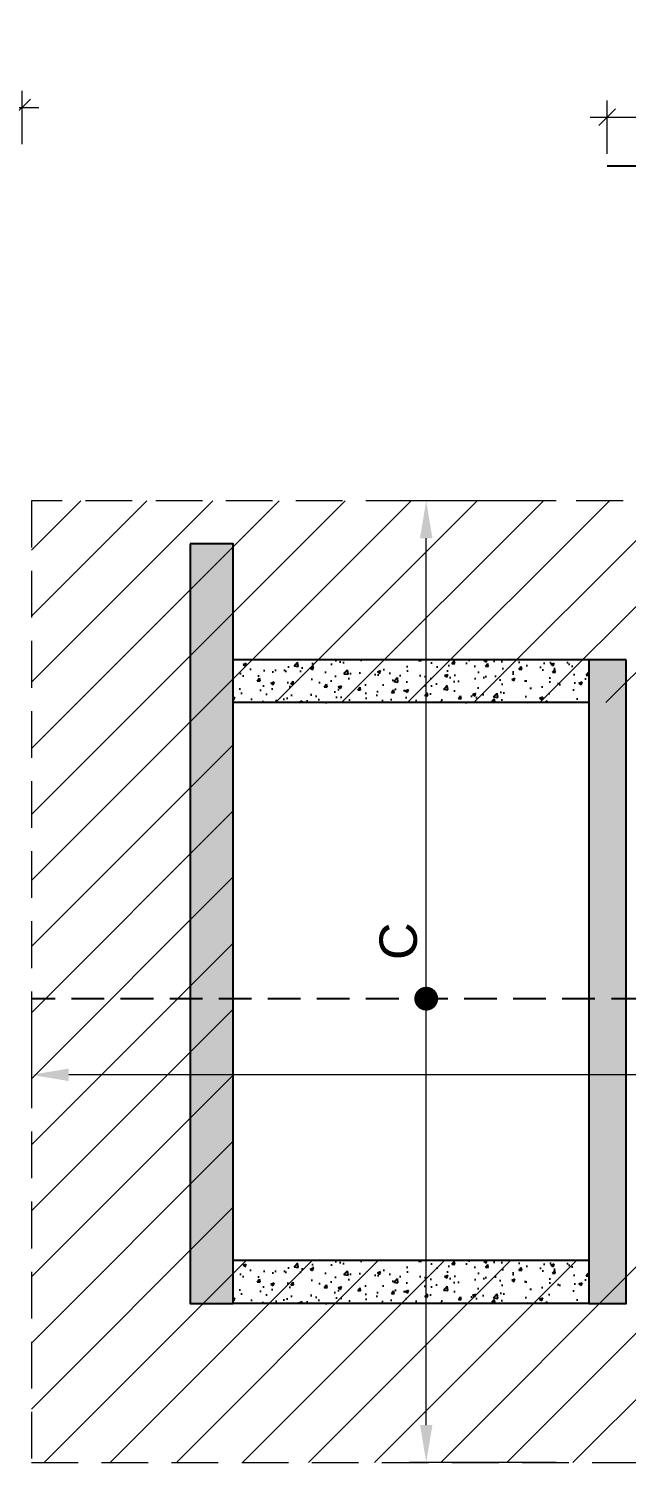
# Model space of a CAD drawing. Header units: millimetres. Extents: x 1123469 to 1883119, y -126924 to 196924.
# Drawn here: x 1520825 to 1524022, y 136834 to 144511 of the extents above; entities that cross this region are included whole.
import ezdxf

# ---------------------------------------------------------------- set-up
doc = ezdxf.new("R2010")
doc.units = ezdxf.units.MM
doc.header["$LTSCALE"] = 500
doc.header["$MEASUREMENT"] = 0
doc.header["$PDMODE"] = 34
for name, pattern in [('CONTINOUS', [0]), ('DASHED2', [0.375, 0.25, -0.125]), ('HIDDEN', [0.375, 0.25, -0.125])]:
    doc.linetypes.add(name, pattern=pattern)
doc.layers.get('Defpoints').update_dxf_attribs({"lineweight": 0})
for name, color, linetype in [('COL. DIM', 3, 'Continuous'), ('r.c.c. wall', 4, 'Continuous'), ('reinf.', 4, 'Continuous'), ('TOWER AREA COLUMN.', 6, 'Continuous')]:
    doc.layers.add(name, color=color, linetype=linetype)
for name, color, linetype, lineweight in [('CUT OUT', 1, 'Continuous', 13), ('dim-M', 1, 'Continuous', 15), ('FOOTING', 1, 'Continuous', 15), ('HATCH', 1, 'Continuous', 5), ('S - SUNK', 251, 'Continuous', 0), ('TOWER COL HATCH', 253, 'Continuous', 20)]:
    doc.layers.add(name, color=color, linetype=linetype, lineweight=lineweight)
doc.styles.add('3mm', font='arial.ttf')
doc.dimstyles.new('PARAMVEER', dxfattribs={"dimtxt": 200, "dimasz": 100, "dimexe": 0, "dimexo": 25, "dimgap": 10, "dimtad": 1, "dimdec": 0, "dimrnd": 5, "dimzin": 0, "dimdsep": 46, "dimtxsty": '3mm', "dimblk": 'OBLIQUE', "dimcen": 0.09, "dimdle": 75, "dimclrd": 1, "dimclre": 1, "dimclrt": 3, "dimadec": 0, "dimazin": 0, "dimtfac": 1, "dimtdec": 0, "dimtmove": 1, "dimatfit": 3, "dimfxl": 100, "dimtolj": 1, "dimtzin": 0, "dimlwd": 18, "dimlwe": 5, "dimarcsym": 0})

# ---------------------------------------------------------------- blocks, each defined once
blk = doc.blocks.new('3tgra')
at = {"layer": 'TOWER COL HATCH'}
h = blk.add_hatch(color=253, dxfattribs=at)
h.dxf.hatch_style = 1
h.paths.add_polyline_path([(1383875.630595695, 78731.73729202384), (1383875.630595695, 74666.55515519361), (1383645.630595695, 74666.55515519361), (1383645.630595695, 77881.73729155073), (1383645.630595695, 78111.73729155073), (1383645.630595695, 78731.73729202384)])
h = blk.add_hatch(color=253, dxfattribs=at)
h.dxf.hatch_style = 1
h.paths.add_polyline_path([(1381543.130749644, 78111.73729155073), (1381743.130749644, 78111.73729155073), (1381743.130749644, 77881.73729155073), (1381743.130749644, 74666.55515519361), (1381543.130749644, 74666.55515519361), (1381543.130749644, 77881.73729155073)])
at = {"layer": 'TOWER AREA COLUMN.', "color": 4}
for points in [[(1383875.630595695, 78731.73729202384), (1383875.630595695, 74666.55515519361), (1383645.630595695, 74666.55515519361), (1383645.630595695, 77881.73729155073), (1383645.630595695, 77881.73729155073), (1383645.630595695, 78111.73729155073), (1383645.630595695, 78111.73729155073), (1383645.630595695, 78731.73729202384), (1383875.630595695, 78731.73729202384)], [(1381543.130749644, 78111.73729155073), (1381743.130749644, 78111.73729155073), (1381743.130749644, 77881.73729155073), (1381743.130749644, 77881.73729155073), (1381743.130749644, 74666.55515519361), (1381543.130749644, 74666.55515519361), (1381543.130749644, 77881.73729155073), (1381543.130749644, 77881.73729155073), (1381543.130749644, 78111.73729155073)]]:
    blk.add_lwpolyline(points, dxfattribs=at)
blk = doc.blocks.new('_Oblique')
at = {"color": 0, "linetype": 'ByBlock', "lineweight": -2}
blk.add_line((-0.5, -0.5), (0.5, 0.5), dxfattribs=at)
blk = doc.blocks.new('*D976')
at = {"layer": 'COL. DIM', "color": 1, "linetype": 'CONTINOUS', "lineweight": 5, "ltscale": 10, "transparency": 16777216}
for p, q in [((1519539.248582896, 143891.9000519902), (1519539.248582896, 144178.4296764396)), ((1520789.248582896, 143891.9000519902), (1520789.248582896, 144178.4296764396))]:
    blk.add_line(p, q, dxfattribs=at)
at = {"layer": 'COL. DIM', "color": 1, "lineweight": 18, "ltscale": 10, "transparency": 16777216}
blk.add_line((1519449.248582896, 144088.4296764396), (1520879.248582896, 144088.4296764396), dxfattribs=at)
at = {"layer": 'Defpoints', "color": 0, "ltscale": 10, "transparency": 16777216}
for p in [(1520789.248582896, 144088.4296764396), (1519539.248582896, 143826.9000519902), (1520789.248582896, 143826.9000519902)]:
    blk.add_point(p, dxfattribs=at)
at = {"layer": 'COL. DIM', "color": 1, "lineweight": 18, "ltscale": 10, "transparency": 16777216, "xscale": 90, "yscale": 90, "zscale": 90, "rotation": 180}
blk.add_blockref('_Oblique', (1519539.248582896, 144088.4296764396), dxfattribs=at)
at = {"layer": 'COL. DIM', "color": 1, "lineweight": 18, "ltscale": 10, "transparency": 16777216, "xscale": 90, "yscale": 90, "zscale": 90}
blk.add_blockref('_Oblique', (1520789.248582896, 144088.4296764396), dxfattribs=at)
at = {"layer": 'COL. DIM', "color": 3, "ltscale": 10, "transparency": 16777216, "insert": (1520164.248582896, 144235.5442739839), "char_height": 200, "attachment_point": 5, "style": '3mm'}
blk.add_mtext('\\A1;1250', dxfattribs=at)
blk = doc.blocks.new('*D989')
at = {"layer": 'COL. DIM', "color": 1, "linetype": 'CONTINOUS', "lineweight": 5, "ltscale": 10, "transparency": 16777216}
for p, q in [((1523919.254838255, 143840.5113248843), (1523919.254838255, 144127.0409493337)), ((1525169.254838255, 143840.5113248843), (1525169.254838255, 144127.0409493337))]:
    blk.add_line(p, q, dxfattribs=at)
at = {"layer": 'COL. DIM', "color": 1, "lineweight": 18, "ltscale": 10, "transparency": 16777216}
blk.add_line((1523829.254838255, 144037.0409493337), (1525259.254838255, 144037.0409493337), dxfattribs=at)
at = {"layer": 'Defpoints', "color": 0, "ltscale": 10, "transparency": 16777216}
for p in [(1525169.254838255, 144037.0409493337), (1523919.254838255, 143775.5113248843), (1525169.254838255, 143775.5113248843)]:
    blk.add_point(p, dxfattribs=at)
at = {"layer": 'COL. DIM', "color": 1, "lineweight": 18, "ltscale": 10, "transparency": 16777216, "xscale": 90, "yscale": 90, "zscale": 90, "rotation": 180}
blk.add_blockref('_Oblique', (1523919.254838255, 144037.0409493337), dxfattribs=at)
at = {"layer": 'COL. DIM', "color": 1, "lineweight": 18, "ltscale": 10, "transparency": 16777216, "xscale": 90, "yscale": 90, "zscale": 90}
blk.add_blockref('_Oblique', (1525169.254838255, 144037.0409493337), dxfattribs=at)
at = {"layer": 'COL. DIM', "color": 3, "ltscale": 10, "transparency": 16777216, "insert": (1524544.254838255, 144184.155546878), "char_height": 200, "attachment_point": 5, "style": '3mm'}
blk.add_mtext('\\A1;1250', dxfattribs=at)
blk = doc.blocks.new('*D1093')
at = {"layer": 'COL. DIM', "color": 1, "linetype": 'CONTINOUS', "lineweight": 5, "ltscale": 10, "transparency": 16777216}
for p, q in [((1520839.249012007, 139255.33872537), (1520839.249012007, 138822.7265834824)), ((1527004.248856761, 139255.3387253701), (1527004.248856761, 138822.7265834824))]:
    blk.add_line(p, q, dxfattribs=at)
at = {"layer": 'COL. DIM', "color": 1, "lineweight": 18, "ltscale": 10, "transparency": 16777216}
blk.add_line((1526804.248856761, 138912.7265834824), (1521039.249012007, 138912.7265834824), dxfattribs=at)
at = {"layer": 'COL. DIM', "color": 1, "ltscale": 10, "transparency": 16777216}
for points in [[(1521039.249012007, 138946.0599168157), (1521039.249012007, 138879.3932501491), (1520839.249012007, 138912.7265834824)], [(1526804.248856761, 138946.0599168157), (1526804.248856761, 138879.3932501491), (1527004.248856761, 138912.7265834824)]]:
    blk.add_solid(points, dxfattribs=at)
at = {"layer": 'Defpoints', "color": 0, "ltscale": 10, "transparency": 16777216}
for p in [(1520839.249012007, 139320.33872537), (1527004.248856761, 139320.3387253701), (1520839.249012007, 138912.7265834824)]:
    blk.add_point(p, dxfattribs=at)
at = {"layer": 'COL. DIM', "color": 3, "ltscale": 10, "transparency": 16777216, "insert": (1524777.232026542, 139061.137224683), "char_height": 200, "attachment_point": 5, "style": '3mm'}
blk.add_mtext('\\A1;C+G', dxfattribs=at)
blk = doc.blocks.new('*D1094')
at = {"layer": 'COL. DIM', "color": 1, "linetype": 'CONTINOUS', "lineweight": 5, "ltscale": 10, "transparency": 16777216}
for p, q in [((1523645.773220603, 141984.2285490474), (1522861.429872286, 141984.2285490474)), ((1523645.773220603, 136839.0464126903), (1522861.429872286, 136839.0464126903))]:
    blk.add_line(p, q, dxfattribs=at)
at = {"layer": 'COL. DIM', "color": 1, "lineweight": 18, "ltscale": 10, "transparency": 16777216}
blk.add_line((1522951.429872286, 137039.0464126903), (1522951.429872286, 141784.2285490474), dxfattribs=at)
at = {"layer": 'COL. DIM', "color": 1, "ltscale": 10, "transparency": 16777216}
for points in [[(1522918.096538953, 141784.2285490474), (1522984.763205619, 141784.2285490474), (1522951.429872286, 141984.2285490474)], [(1522918.096538953, 137039.0464126903), (1522984.763205619, 137039.0464126903), (1522951.429872286, 136839.0464126903)]]:
    blk.add_solid(points, dxfattribs=at)
at = {"layer": 'Defpoints', "color": 0, "ltscale": 10, "transparency": 16777216}
for p in [(1522951.429872286, 141984.2285490474), (1523710.773220603, 141984.2285490474), (1523710.773220603, 136839.0464126903)]:
    blk.add_point(p, dxfattribs=at)
at = {"layer": 'COL. DIM', "color": 3, "ltscale": 10, "transparency": 16777216, "insert": (1522803.019231084, 139627.7330189421), "char_height": 200, "width": 176.8076398362892, "attachment_point": 5, "rotation": 90, "style": '3mm'}
blk.add_mtext('\\A1;C', dxfattribs=at)
blk = doc.blocks.new('*D2624')
at = {"layer": 'COL. DIM', "color": 1, "linetype": 'CONTINOUS', "lineweight": 5, "ltscale": 10, "transparency": 16777216}
for p, q in [((1726903.271734793, 142855.3069163206), (1726903.271734793, 142349.4527371134)), ((1727203.271734793, 141672.483817342), (1727203.271734793, 142529.4527371134))]:
    blk.add_line(p, q, dxfattribs=at)
at = {"layer": 'COL. DIM', "color": 1, "lineweight": 18, "ltscale": 10, "transparency": 16777216}
blk.add_line((1726813.271734793, 142439.4527371134), (1727293.271734793, 142439.4527371134), dxfattribs=at)
at = {"layer": 'Defpoints', "color": 0, "ltscale": 10, "transparency": 16777216}
for p in [(1726903.271734793, 142920.3069163206), (1727203.271734793, 142439.4527371134), (1727203.271734793, 141607.483817342), (1405055.631024809, 139394.2285481436), (1364890.631013369, 126979.2510576845), (1364890.631013369, 124332.9141457363)]:
    blk.add_point(p, dxfattribs=at)
at = {"layer": 'S - SUNK', "color": 1, "lineweight": 18, "ltscale": 10, "transparency": 16777216}
blk.add_line((1405130.631024809, 124332.9141457363), (1364815.631013369, 124332.9141457363), dxfattribs=at)
at = {"layer": 'S - SUNK', "color": 1, "lineweight": 5, "ltscale": 10, "transparency": 16777216}
for p, q in [((1364890.631013369, 124333.0641457363), (1364890.631013369, 124332.9141457363)), ((1405055.631024809, 124333.0641457363), (1405055.631024809, 124332.9141457363))]:
    blk.add_line(p, q, dxfattribs=at)
at = {"layer": 'COL. DIM', "color": 1, "lineweight": 18, "ltscale": 10, "transparency": 16777216, "xscale": 90, "yscale": 90, "zscale": 90, "rotation": 180}
blk.add_blockref('_Oblique', (1726903.271734793, 142439.4527371134), dxfattribs=at)
at = {"layer": 'COL. DIM', "color": 1, "lineweight": 18, "ltscale": 10, "transparency": 16777216, "xscale": 90, "yscale": 90, "zscale": 90}
blk.add_blockref('_Oblique', (1727203.271734793, 142439.4527371134), dxfattribs=at)
at = {"layer": 'S - SUNK', "color": 1, "lineweight": 18, "ltscale": 10, "transparency": 16777216, "xscale": 100, "yscale": 100, "zscale": 100, "rotation": 180}
blk.add_blockref('_Oblique', (1364890.631013369, 124332.9141457363), dxfattribs=at)
at = {"layer": 'S - SUNK', "color": 1, "lineweight": 18, "ltscale": 10, "transparency": 16777216, "xscale": 100, "yscale": 100, "zscale": 100}
blk.add_blockref('_Oblique', (1405055.631024809, 124332.9141457363), dxfattribs=at)
at = {"layer": 'COL. DIM', "color": 3, "ltscale": 10, "transparency": 16777216, "insert": (1727053.271734793, 142586.6355474817), "char_height": 200, "attachment_point": 5, "style": '3mm'}
blk.add_mtext('\\A1;300', dxfattribs=at)
at = {"layer": 'S - SUNK', "color": 3, "ltscale": 10, "transparency": 16777216, "insert": (1384973.131019089, 124445.0287432807), "char_height": 200, "attachment_point": 5, "style": '3mm'}
blk.add_mtext('\\A1;40165', dxfattribs=at)
blk = doc.blocks.new('*D2625')
at = {"layer": 'COL. DIM', "color": 1, "lineweight": 18, "ltscale": 10, "transparency": 16777216}
blk.add_line((1725455.593660668, 141997.4838173419), (1725455.593660668, 141517.483817342), dxfattribs=at)
at = {"layer": 'COL. DIM', "color": 1, "linetype": 'CONTINOUS', "lineweight": 5, "ltscale": 10, "transparency": 16777216}
for p, q in [((1725012.160233842, 141907.4838173419), (1725545.593660668, 141907.4838173419)), ((1724393.259694719, 141607.483817342), (1725545.593660668, 141607.483817342))]:
    blk.add_line(p, q, dxfattribs=at)
at = {"layer": 'Defpoints', "color": 0, "ltscale": 10, "transparency": 16777216}
for p in [(1358872.110384249, 158914.0730525189), (1431760.642437937, 158914.0730525189), (1724947.160233842, 141907.4838173419), (1724328.259694719, 141607.483817342), (1725455.593660668, 141607.483817342), (1442850.630409368, 126979.2510576846)]:
    blk.add_point(p, dxfattribs=at)
at = {"layer": 'S - SUNK', "color": 1, "lineweight": 18, "ltscale": 10, "transparency": 16777216}
blk.add_line((1358872.110384249, 126904.2510576846), (1358872.110384249, 158989.0730525189), dxfattribs=at)
at = {"layer": 'S - SUNK', "color": 1, "lineweight": 5, "ltscale": 10, "transparency": 16777216}
for p, q in [((1358872.260384249, 158914.0730525189), (1358872.110384249, 158914.0730525189)), ((1358872.260384249, 126979.2510576846), (1358872.110384249, 126979.2510576846))]:
    blk.add_line(p, q, dxfattribs=at)
at = {"layer": 'COL. DIM', "color": 1, "lineweight": 18, "ltscale": 10, "transparency": 16777216, "xscale": 90, "yscale": 90, "zscale": 90}
for p, rotation in [((1725455.593660668, 141907.4838173419), 90), ((1725455.593660668, 141607.483817342), 270)]:
    blk.add_blockref('_Oblique', p, dxfattribs=dict(at, rotation=rotation))
at = {"layer": 'S - SUNK', "color": 1, "lineweight": 18, "ltscale": 10, "transparency": 16777216, "xscale": 100, "yscale": 100, "zscale": 100}
for p, rotation in [((1358872.110384249, 158914.0730525189), 90), ((1358872.110384249, 126979.2510576846), 270)]:
    blk.add_blockref('_Oblique', p, dxfattribs=dict(at, rotation=rotation))
at = {"layer": 'COL. DIM', "color": 3, "ltscale": 10, "transparency": 16777216, "insert": (1725308.410850292, 141757.4838173419), "char_height": 200, "attachment_point": 5, "rotation": 90, "style": '3mm'}
blk.add_mtext('\\A1;300', dxfattribs=at)
at = {"layer": 'S - SUNK', "color": 3, "ltscale": 10, "transparency": 16777216, "insert": (1358759.927573881, 142946.6620551013), "char_height": 200, "attachment_point": 5, "rotation": 90, "style": '3mm'}
blk.add_mtext('\\A1;31935', dxfattribs=at)
blk = doc.blocks.new('*D2626')
at = {"layer": 'COL. DIM', "color": 1, "linetype": 'CONTINOUS', "lineweight": 5, "ltscale": 10, "transparency": 16777216}
for p, q in [((1716598.265479365, 143871.7483872942), (1716598.265479365, 143375.5830064898)), ((1716298.265479365, 143802.4838182458), (1716298.265479365, 143375.5830064898))]:
    blk.add_line(p, q, dxfattribs=at)
at = {"layer": 'COL. DIM', "color": 1, "lineweight": 18, "ltscale": 10, "transparency": 16777216}
for p, q in [((1716688.265479365, 143465.5830064898), (1716208.265479365, 143465.5830064898)), ((1717247.018054974, 143465.5830064898), (1716598.265479365, 143465.5830064898))]:
    blk.add_line(p, q, dxfattribs=at)
at = {"layer": 'Defpoints', "color": 0, "ltscale": 10, "transparency": 16777216}
for p in [(1716598.265479365, 143936.7483872942), (1716298.265479365, 143867.4838182458), (1716298.265479365, 143465.5830064898), (1390780.631029413, 139394.2285481436), (1405055.631024809, 139394.2285481436), (1405055.631024809, 138200.572886584)]:
    blk.add_point(p, dxfattribs=at)
at = {"layer": 'S - SUNK', "color": 1, "lineweight": 18, "ltscale": 10, "transparency": 16777216}
blk.add_line((1390705.631029413, 138200.572886584), (1405130.631024809, 138200.572886584), dxfattribs=at)
at = {"layer": 'S - SUNK', "color": 1, "lineweight": 5, "ltscale": 10, "transparency": 16777216}
for p, q in [((1390780.631029413, 138200.722886584), (1390780.631029413, 138200.572886584)), ((1405055.631024809, 138200.722886584), (1405055.631024809, 138200.572886584))]:
    blk.add_line(p, q, dxfattribs=at)
at = {"layer": 'COL. DIM', "color": 1, "lineweight": 18, "ltscale": 10, "transparency": 16777216, "xscale": 90, "yscale": 90, "zscale": 90, "rotation": 180}
blk.add_blockref('_Oblique', (1716298.265479365, 143465.5830064898), dxfattribs=at)
at = {"layer": 'COL. DIM', "color": 1, "lineweight": 18, "ltscale": 10, "transparency": 16777216, "xscale": 90, "yscale": 90, "zscale": 90}
blk.add_blockref('_Oblique', (1716598.265479365, 143465.5830064898), dxfattribs=at)
at = {"layer": 'S - SUNK', "color": 1, "lineweight": 18, "ltscale": 10, "transparency": 16777216, "xscale": 100, "yscale": 100, "zscale": 100, "rotation": 180}
blk.add_blockref('_Oblique', (1390780.631029413, 138200.572886584), dxfattribs=at)
at = {"layer": 'S - SUNK', "color": 1, "lineweight": 18, "ltscale": 10, "transparency": 16777216, "xscale": 100, "yscale": 100, "zscale": 100}
blk.add_blockref('_Oblique', (1405055.631024809, 138200.572886584), dxfattribs=at)
at = {"layer": 'COL. DIM', "color": 3, "ltscale": 10, "transparency": 16777216, "insert": (1716981.485994947, 143612.7658168582), "char_height": 200, "attachment_point": 5, "style": '3mm'}
blk.add_mtext('\\A1;300', dxfattribs=at)
at = {"layer": 'S - SUNK', "color": 3, "ltscale": 10, "transparency": 16777216, "insert": (1397918.131027111, 138312.6874841284), "char_height": 200, "attachment_point": 5, "style": '3mm'}
blk.add_mtext('\\A1;14275', dxfattribs=at)
blk = doc.blocks.new('*D3556')
at = {"layer": 'COL. DIM', "color": 1, "lineweight": 18, "ltscale": 10, "transparency": 16777216}
blk.add_line((1817173.874801246, 134747.767510492), (1817173.874801246, 133597.7677523475), dxfattribs=at)
at = {"layer": 'COL. DIM', "color": 1, "linetype": 'CONTINOUS', "lineweight": 5, "ltscale": 10, "transparency": 16777216}
for p, q in [((1817863.667367204, 134657.767510492), (1817083.874801246, 134657.767510492)), ((1816402.247891765, 133687.7677523475), (1817263.874801246, 133687.7677523475))]:
    blk.add_line(p, q, dxfattribs=at)
at = {"layer": 'Defpoints', "color": 0, "ltscale": 10, "transparency": 16777216}
for p in [(1417087.675834863, 156599.2285490907), (1417240.630397862, 156599.2285490907), (1417240.630397862, 155194.2285490907), (1817928.667367204, 134657.767510492), (1816337.247891765, 133687.7677523475), (1817173.874801246, 133687.7677523475)]:
    blk.add_point(p, dxfattribs=at)
at = {"layer": 'S - SUNK', "color": 1, "lineweight": 18, "ltscale": 10, "transparency": 16777216}
blk.add_line((1417087.675834863, 155119.2285490907), (1417087.675834863, 156674.2285490907), dxfattribs=at)
at = {"layer": 'S - SUNK', "color": 1, "lineweight": 5, "ltscale": 10, "transparency": 16777216}
for p, q in [((1417087.825834862, 156599.2285490907), (1417087.675834863, 156599.2285490907)), ((1417087.825834862, 155194.2285490907), (1417087.675834863, 155194.2285490907))]:
    blk.add_line(p, q, dxfattribs=at)
at = {"layer": 'COL. DIM', "color": 1, "lineweight": 18, "ltscale": 10, "transparency": 16777216, "xscale": 90, "yscale": 90, "zscale": 90}
for p, rotation in [((1817173.874801246, 134657.767510492), 90), ((1817173.874801246, 133687.7677523475), 270)]:
    blk.add_blockref('_Oblique', p, dxfattribs=dict(at, rotation=rotation))
at = {"layer": 'S - SUNK', "color": 1, "lineweight": 18, "ltscale": 10, "transparency": 16777216, "xscale": 100, "yscale": 100, "zscale": 100}
for p, rotation in [((1417087.675834863, 156599.2285490907), 90), ((1417087.675834863, 155194.2285490907), 270)]:
    blk.add_blockref('_Oblique', p, dxfattribs=dict(at, rotation=rotation))
at = {"layer": 'COL. DIM', "color": 3, "ltscale": 10, "transparency": 16777216, "insert": (1817026.760203702, 134172.7676314192), "char_height": 200, "attachment_point": 5, "rotation": 90, "style": '3mm'}
blk.add_mtext('\\A1;970', dxfattribs=at)
at = {"layer": 'S - SUNK', "color": 3, "ltscale": 10, "transparency": 16777216, "insert": (1416975.561237318, 155896.7285490903), "char_height": 200, "attachment_point": 5, "rotation": 90, "style": '3mm'}
blk.add_mtext('\\A1;1405', dxfattribs=at)

msp = doc.modelspace()

# ---------------------------------------------------------------- hatches: boundary and pattern name
at = {"layer": 'HATCH', "ltscale": 10}
h = msp.add_hatch(dxfattribs=at)
h.set_pattern_fill('ANSI31', color=251, scale=2000)
h.set_pattern_definition([(45, (44455.00070298067, 0), (-176.7766952966369, 176.7766952966369), [])])
h.paths.add_polyline_path([(1521919.249012007, 140904.2285490473), (1525924.248856761, 140904.2285490474), (1525924.24885676, 137919.0464126903), (1521919.249012007, 137919.0464126903)])
h.paths.add_polyline_path([(1520839.249012007, 141984.2285490474), (1527004.248856761, 141984.2285490474), (1527004.248856761, 136839.0464126903), (1520839.249012007, 136839.0464126903)])
at = {"layer": 'r.c.c. wall', "ltscale": 10}
h = msp.add_hatch(dxfattribs=at)
h.set_pattern_fill('AR-CONC', color=1, scale=25)
h.set_pattern_definition([(49.99999999999999, (-3810541.978237641, -4159489.490215819), (179.3150456501884, -15.68803374564878), [18.75, -206.25]), (355, (-3810541.978237641, -4159489.490215819), (-34.68783340325, 188.048033425003), [15, -165]), (100.45144446, (-3810527.035317391, -4159490.797551819), (144.627211681778, 172.3599977421574), [15.93504799999998, -175.2855279999997]), (46.18420000000001, (-3810541.978237641, -4159439.490215819), (266.8103326678931, -41.37982019826914), [28.125, -309.375]), (96.63563549, (-3810519.744051391, -4159442.938542569), (233.6654864185571, 243.5296501936376), [23.9025855, -262.92844]), (351.1841639899999, (-3810541.978237641, -4159439.490215819), (233.6654862636933, 243.5296500674975), [22.5, -247.50000025]), (21, (-3810516.978237641, -4159451.990215819), (149.2267630296154, -100.6547226663347), [18.75, -206.25]), (326.0000000000001, (-3810516.978237641, -4159451.990215819), (60.82883298039543, 181.2875112617133), [15, -165]), (71.45144474, (-3810504.542674141, -4159460.378109319), (210.0555941824928, 80.63278820158845), [15.9350475, -175.285528]), (37.50000000000001, (-3810541.978237641, -4159489.490215819), (3.039963829322667, 83.22346345782788), [0, -163, 0, -167.5, 0, -165.625]), (7.499999999999999, (-3810541.978237641, -4159489.490215819), (65.76738436053715, 98.60292797059006), [0, -95.5, 0, -159.25, 0, -63.125]), (327.5, (-3810597.728237641, -4159489.490215819), (133.4556090431022, -5.638717933594939), [0, -62.5, 0, -195, 0, -258.75]), (317.5, (-3810622.728237641, -4159489.490215819), (145.7965423355966, 25.02624558307943), [0, -81.25, 0, -129.5, 0, -183.75])])
h.paths.add_polyline_path([(1521921.597339466, 141134.2649386935), (1523821.748858059, 141134.2285483917), (1523821.748858059, 140904.2285483917), (1521921.597339466, 140904.1995950565)])
h = msp.add_hatch(dxfattribs=at)
h.set_pattern_fill('AR-CONC', color=1, scale=25)
h.set_pattern_definition([(49.99999999999999, (-3810541.978237641, -4162704.672352177), (179.3150456501884, -15.68803374564878), [18.75, -206.25]), (355, (-3810541.978237641, -4162704.672352177), (-34.68783340325, 188.048033425003), [15, -165]), (100.45144446, (-3810527.035317391, -4162705.979688176), (144.627211681778, 172.3599977421574), [15.93504799999998, -175.2855279999996]), (46.18420000000001, (-3810541.978237641, -4162654.672352177), (266.8103326678931, -41.37982019826914), [28.125, -309.375]), (96.63563549, (-3810519.744051391, -4162658.120678926), (233.6654864185571, 243.5296501936376), [23.9025855, -262.92844]), (351.1841639899999, (-3810541.978237641, -4162654.672352177), (233.6654862636933, 243.5296500674975), [22.5, -247.50000025]), (21, (-3810516.978237641, -4162667.172352177), (149.2267630296154, -100.6547226663347), [18.75, -206.25]), (326.0000000000001, (-3810516.978237641, -4162667.172352177), (60.82883298039543, 181.2875112617133), [15, -165]), (71.45144474, (-3810504.542674141, -4162675.560245676), (210.0555941824928, 80.63278820158845), [15.9350475, -175.285528]), (37.50000000000001, (-3810541.978237641, -4162704.672352177), (3.039963829322667, 83.22346345782788), [0, -163, 0, -167.5, 0, -165.625]), (7.499999999999999, (-3810541.978237641, -4162704.672352177), (65.76738436053715, 98.60292797059006), [0, -95.5, 0, -159.25, 0, -63.125]), (327.5, (-3810597.728237641, -4162704.672352177), (133.4556090431022, -5.638717933594939), [0, -62.5, 0, -195, 0, -258.75]), (317.5, (-3810622.728237641, -4162704.672352177), (145.7965423355966, 25.02624558307943), [0, -81.25, 0, -129.5, 0, -183.75])])
h.paths.add_polyline_path([(1521921.597339466, 137919.0828023364), (1523821.748858059, 137919.0464120346), (1523821.748858059, 137689.0464120346), (1521921.597339466, 137689.0174586994)])

# ---------------------------------------------------------------- linework, layer by layer
at = {"layer": 'dim-M', "color": 4, "ltscale": 10, "const_width": 63.75}
msp.add_lwpolyline([(1522983.304872287, 139320.33872537, -1), (1522919.554872287, 139320.33872537, -1)], format="xyb", close=True, dxfattribs=at)
at = {"layer": 'FOOTING', "color": 3, "linetype": 'DASHED2', "ltscale": 2}
msp.add_lwpolyline([(1527004.248856761, 141984.2285490474), (1520839.249012007, 141984.2285490474), (1520839.249012007, 136839.0464126903), (1527004.248856761, 136839.0464126903)], close=True, dxfattribs=at)
at = {"layer": 'r.c.c. wall', "color": 4, "ltscale": 10}
for p, q in [((1523821.748858059, 141134.2285490474), (1521919.249012007, 141134.2285490474)), ((1523821.748858059, 140904.2285490474), (1521919.249012007, 140904.2285490474)), ((1523821.748858059, 137919.0464126903), (1521919.249012007, 137919.0464126903)), ((1523821.748858059, 137689.0464126903), (1521919.249012007, 137689.0464126903))]:
    msp.add_line(p, q, dxfattribs=at)
at = {"layer": 'reinf.', "color": 4, "linetype": 'HIDDEN', "ltscale": 1.4}
for p, q in [((1526719.254838255, 143775.5113248843), (1523919.254838255, 143775.5113248843)), ((1527004.248856761, 139320.3387253701), (1520839.249012007, 139320.33872537))]:
    msp.add_line(p, q, dxfattribs=at)

# ---------------------------------------------------------------- block references
at = {"layer": 'CUT OUT', "color": 4, "xscale": -1}
msp.add_blockref('3tgra', (2905564.878980821, 63022.49125749664), dxfattribs=at)

# ---------------------------------------------------------------- dimensions: what is measured, and where the dimension line sits
at = {"layer": 'COL. DIM', "color": 6, "ltscale": 10}
for base, p1, p2, angle, picture, middle in [((1725455.593660668, 141607.483817342), (1724947.160233841, 141907.4838173418), (1724328.259694718, 141607.4838173419), 90, '*D2625', (1725455.59366066, 141757.4838173419)), ((1520789.248582896, 144088.4296764396), (1519539.248582896, 143826.9000519902), (1520789.248582896, 143826.9000519902), 7.016709298534877e-15, '*D976', (1520164.248582896, 144088.4296764396)), ((1716298.265479365, 143465.5830064898), (1716598.265479365, 143936.7483872942), (1716298.265479365, 143867.4838182458), 180, '*D2626', (1716981.485994947, 143465.5830064898))]:
    dim = msp.add_linear_dim(base=base, p1=p1, p2=p2, angle=angle, dimstyle='PARAMVEER', override={"dimasz": 90, "dimexe": 90, "dimexo": 65, "dimgap": 45, "dimpost": '\\X', "dimdle": 90, "dimfxl": 0.18, "dimarcsym": 1}, dxfattribs=at)
    dim.commit()
    dim.dimension.update_dxf_attribs({"geometry": picture, "text_midpoint": middle, "dimtype": 160})
for base, p1, p2, angle, picture, middle in [((1817173.874801246, 133687.7677523475), (1817928.667367203, 134657.7675104919), (1816337.247891764, 133687.7677523474), 90, '*D3556', (1817026.760203702, 134172.7676314192)), ((1525169.254838255, 144037.0409493337), (1523919.254838255, 143775.5113248843), (1525169.254838255, 143775.5113248843), 7.016709298534877e-15, '*D989', (1524544.254838255, 144184.155546878))]:
    dim = msp.add_linear_dim(base=base, p1=p1, p2=p2, angle=angle, dimstyle='PARAMVEER', override={"dimasz": 90, "dimexe": 90, "dimexo": 65, "dimgap": 45, "dimpost": '\\X', "dimdle": 90, "dimfxl": 0.18, "dimarcsym": 1}, dxfattribs=at)
    dim.commit()
    dim.dimension.update_dxf_attribs({"geometry": picture, "text_midpoint": middle})
dim = msp.add_linear_dim(base=(1727203.271734793, 142439.4527371134), p1=(1726903.271734793, 142920.3069163206), p2=(1727203.271734793, 141607.483817342), dimstyle='PARAMVEER', override={"dimasz": 90, "dimexe": 90, "dimexo": 65, "dimgap": 45, "dimpost": '\\X', "dimdle": 90, "dimfxl": 0.18, "dimarcsym": 1}, dxfattribs=at)
dim.commit()
dim.dimension.update_dxf_attribs({"geometry": '*D2624', "text_midpoint": (1727053.271734793, 142439.4527371134), "dimtype": 160})
for base, p1, p2, angle, text, picture, middle in [((1522951.429872286, 141984.2285490474), (1523710.773220603, 136839.0464126903), (1523710.773220603, 141984.2285490474), 90, 'C', '*D1094', (1522951.429872284, 139627.7330189421)), ((1520839.249012007, 138912.7265834824), (1527004.248856761, 139320.3387253701), (1520839.249012007, 139320.33872537), 180, 'C+G', '*D1093', (1524777.232026542, 138912.7265834824))]:
    dim = msp.add_linear_dim(base=base, p1=p1, p2=p2, angle=angle, text=text, dimstyle='PARAMVEER', override={"dimasz": 200, "dimexe": 90, "dimexo": 65, "dimgap": 45, "dimpost": '\\X', "dimsah": 1, "dimdle": 90, "dimfxl": 0.18, "dimarcsym": 1}, dxfattribs=at)
    dim.commit()
    dim.dimension.update_dxf_attribs({"geometry": picture, "text_midpoint": middle, "dimtype": 160})
at = {"layer": 'S - SUNK', "color": 4, "ltscale": 10}
for base, p1, p2, picture, middle in [((1358872.110384249, 158914.0730525189), (1442850.630409367, 126979.2510576845), (1431760.642437937, 158914.0730525188), '*D2625', (1358759.927573881, 142946.6620551013)), ((1417087.675834863, 156599.2285490907), (1417240.630397862, 155194.2285490906), (1417240.630397862, 156599.2285490907), '*D3556', (1416975.561237318, 155896.7285490903))]:
    dim = msp.add_linear_dim(base=base, p1=p1, p2=p2, angle=90, dimstyle='PARAMVEER', override={"dimpost": '\\X', "dimfxl": 0.15, "dimfxlon": 1, "dimarcsym": 1}, dxfattribs=at)
    dim.commit()
    dim.dimension.update_dxf_attribs({"geometry": picture, "text_midpoint": middle})
for base, p1, p2, picture, middle in [((1405055.631024809, 138200.572886584), (1390780.631029413, 139394.2285481436), (1405055.631024809, 139394.2285481436), '*D2626', (1397918.131027111, 138312.6874841284)), ((1364890.631013369, 124332.9141457363), (1405055.631024809, 139394.2285481436), (1364890.631013369, 126979.2510576845), '*D2624', (1384973.131019089, 124445.0287432807))]:
    dim = msp.add_linear_dim(base=base, p1=p1, p2=p2, dimstyle='PARAMVEER', override={"dimpost": '\\X', "dimfxl": 0.15, "dimfxlon": 1, "dimarcsym": 1}, dxfattribs=at)
    dim.commit()
    dim.dimension.update_dxf_attribs({"geometry": picture, "text_midpoint": middle})

doc.saveas('drawing.dxf')
